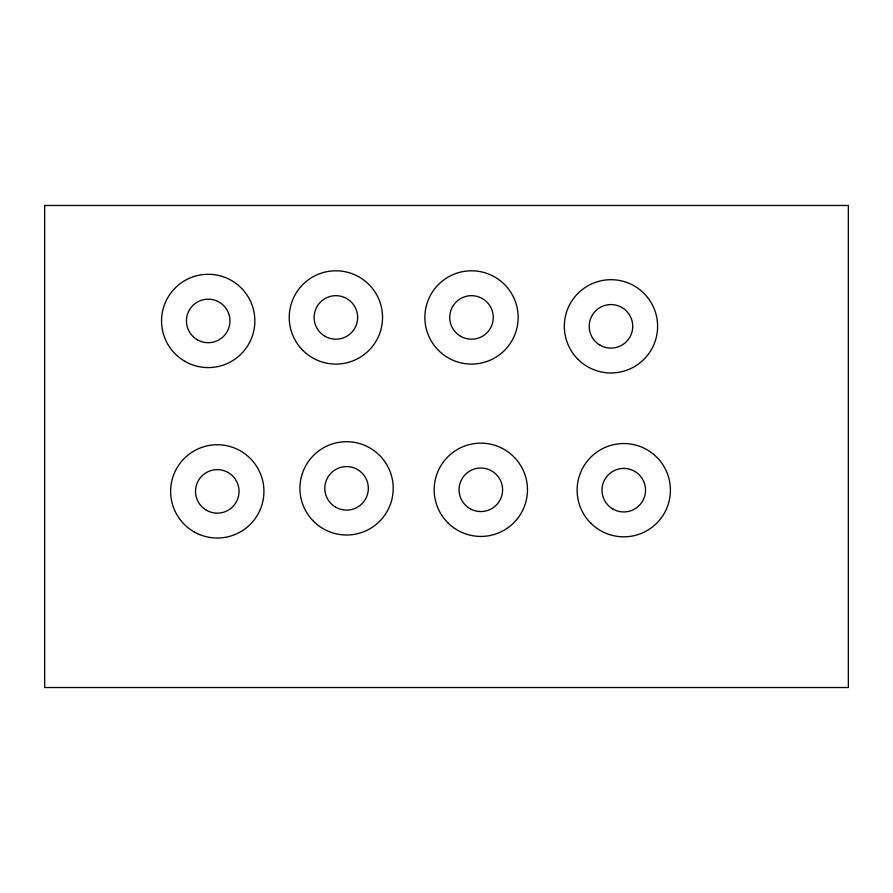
<?xml version="1.0" encoding="UTF-8"?>
<svg xmlns="http://www.w3.org/2000/svg" width="893" height="893" viewBox="0 0 893 893"><rect width="100%" height="100%" fill="white"/><g stroke="black" fill="none" stroke-linecap="round" stroke-linejoin="round"><path stroke-width="1.34" d="M848.35 205.468L44.65 205.468L44.65 687.532L848.35 687.532L848.35 205.468M206.395 510.238A21.767 21.767 0 0 0 239.045 491.384A21.767 21.767 0 0 0 206.395 472.542A21.767 21.767 0 0 0 206.395 510.238M193.96 531.781A46.637 46.637 0 0 0 263.926 491.384A46.637 46.637 0 0 0 193.96 450.998A46.637 46.637 0 0 0 193.96 531.781M313.588 521.333A46.637 46.637 0 0 0 391.625 500.426A46.637 46.637 0 0 0 334.507 443.296A46.637 46.637 0 0 0 313.588 521.333M447.839 522.762A46.637 46.637 0 0 0 525.877 501.855A46.637 46.637 0 0 0 468.758 444.736A46.637 46.637 0 0 0 447.839 522.762M590.798 523.164A46.637 46.637 0 0 0 668.824 502.246A46.637 46.637 0 0 0 611.705 445.127A46.637 46.637 0 0 0 590.798 523.164M577.994 359.31A46.637 46.637 0 0 0 656.02 338.402A46.637 46.637 0 0 0 598.902 281.284A46.637 46.637 0 0 0 577.994 359.31M438.53 350.424A46.637 46.637 0 0 0 516.556 329.517A46.637 46.637 0 0 0 459.437 272.387A46.637 46.637 0 0 0 438.53 350.424M302.906 350.424A46.637 46.637 0 0 0 380.943 329.517A46.637 46.637 0 0 0 323.813 272.387A46.637 46.637 0 0 0 302.906 350.424M184.884 361.33A46.637 46.637 0 0 0 254.851 320.933A46.637 46.637 0 0 0 184.884 280.536A46.637 46.637 0 0 0 184.884 361.33M335.69 507.202A21.767 21.767 0 0 0 368.34 488.348A21.767 21.767 0 0 0 335.69 469.506A21.767 21.767 0 0 0 335.69 507.202M469.941 508.642A21.767 21.767 0 0 0 502.592 489.788A21.767 21.767 0 0 0 469.941 470.935A21.767 21.767 0 0 0 469.941 508.642M612.888 509.032A21.767 21.767 0 0 0 645.539 490.179A21.767 21.767 0 0 0 612.888 471.325A21.767 21.767 0 0 0 612.888 509.032M600.085 345.178A21.767 21.767 0 0 0 632.735 326.336A21.767 21.767 0 0 0 600.085 307.482A21.767 21.767 0 0 0 600.085 345.178M460.621 336.293A21.767 21.767 0 0 0 493.271 317.439A21.767 21.767 0 0 0 460.621 298.586A21.767 21.767 0 0 0 460.621 336.293M325.007 336.293A21.767 21.767 0 0 0 357.658 317.439A21.767 21.767 0 0 0 325.007 298.586A21.767 21.767 0 0 0 325.007 336.293M197.331 339.786A21.767 21.767 0 0 0 229.97 320.933A21.767 21.767 0 0 0 197.331 302.08A21.767 21.767 0 0 0 197.331 339.786"/></g></svg>
